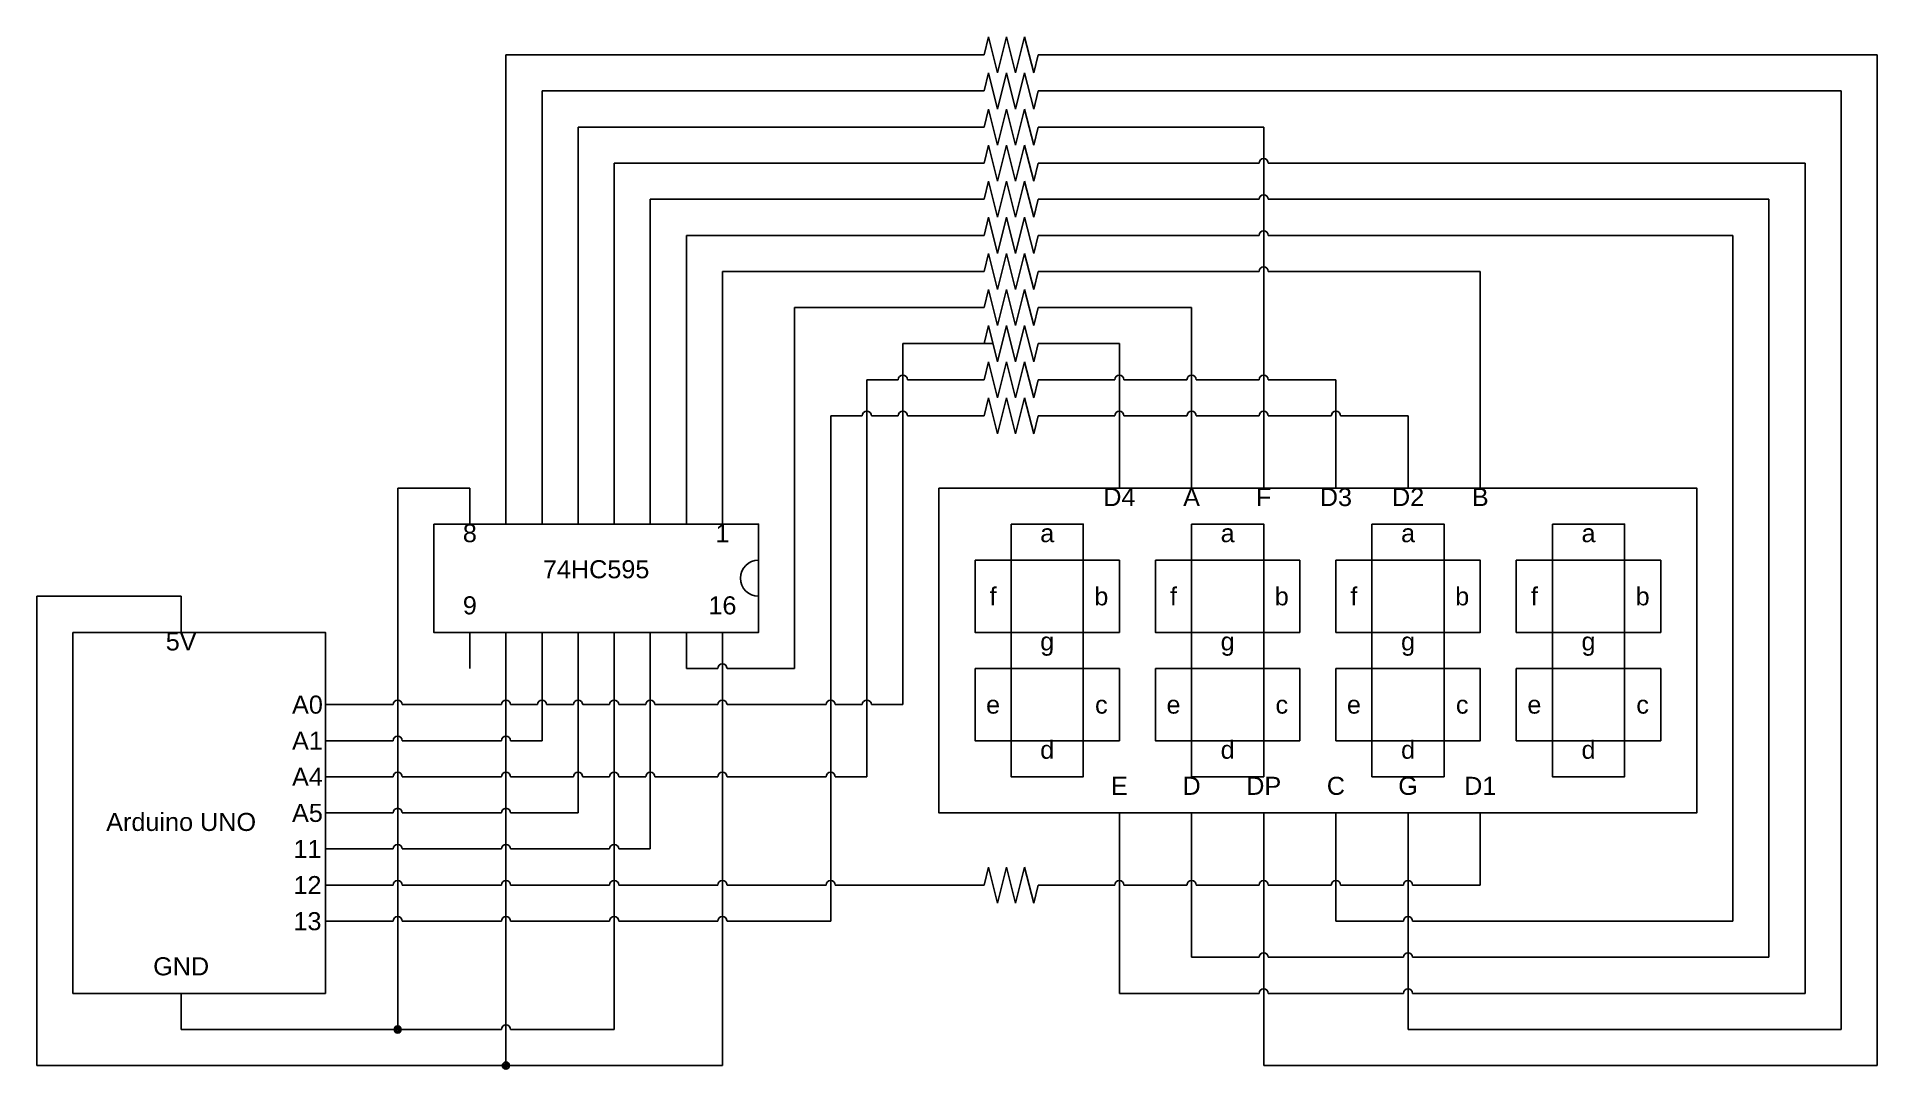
# Model space of a CAD drawing. Extents: x 40 to 550, y 39 to 325.
import ezdxf

# ---------------------------------------------------------------- set-up
doc = ezdxf.new("R2010")
doc.units = 0
doc.layers.add('SYMS', color=7, linetype='Continuous')
doc.styles.get("Standard").update_dxf_attribs({"font": 'arial.ttf'})

# ---------------------------------------------------------------- blocks, each defined once
blk = doc.blocks.new('WDDOT')
for radius in [0.03, 0.0187, 0.00929]:
    blk.add_circle((0, 0), radius)

msp = doc.modelspace()

# ---------------------------------------------------------------- linework, layer by layer
for p, q in [((302.5, 320), (303.75, 325)), ((303.75, 325), (306.25, 315)), ((306.25, 315), (308.75, 325)), ((308.75, 325), (311.25, 315)), ((311.25, 315), (313.75, 325)), ((313.75, 325), (316.25, 315)), ((170, 200), (170, 320)), ((170, 320), (302.5, 320)), ((316.25, 315), (317.5, 320)), ((317.5, 320), (550, 320)), ((550, 320), (550, 40)), ((302.5, 310), (303.75, 315)), ((303.75, 315), (306.25, 305)), ((306.25, 305), (308.75, 315)), ((308.75, 315), (311.25, 305)), ((311.25, 305), (313.75, 315)), ((313.75, 315), (316.25, 305)), ((180, 200), (180, 310)), ((180, 310), (302.5, 310)), ((316.25, 305), (317.5, 310)), ((317.5, 310), (540, 310)), ((540, 310), (540, 50)), ((302.5, 300), (303.75, 305)), ((303.75, 305), (306.25, 295)), ((306.25, 295), (308.75, 305)), ((308.75, 305), (311.25, 295)), ((311.25, 295), (313.75, 305)), ((313.75, 305), (316.25, 295)), ((190, 200), (190, 300)), ((190, 300), (302.5, 300)), ((316.25, 295), (317.5, 300)), ((317.5, 300), (380, 300)), ((380, 300), (380, 210)), ((302.5, 290), (303.75, 295)), ((303.75, 295), (306.25, 285)), ((306.25, 285), (308.75, 295)), ((308.75, 295), (311.25, 285)), ((311.25, 285), (313.75, 295)), ((313.75, 295), (316.25, 285)), ((200, 200), (200, 290)), ((200, 290), (302.5, 290)), ((316.25, 285), (317.5, 290)), ((317.5, 290), (378.73, 290)), ((381.27, 290), (530, 290)), ((530, 290), (530, 60)), ((302.5, 280), (303.75, 285)), ((303.75, 285), (306.25, 275)), ((306.25, 275), (308.75, 285)), ((308.75, 285), (311.25, 275)), ((311.25, 275), (313.75, 285)), ((313.75, 285), (316.25, 275)), ((210, 200), (210, 280)), ((210, 280), (302.5, 280)), ((316.25, 275), (317.5, 280)), ((317.5, 280), (378.73, 280)), ((381.27, 280), (520, 280)), ((520, 280), (520, 70)), ((302.5, 270), (303.75, 275)), ((303.75, 275), (306.25, 265)), ((306.25, 265), (308.75, 275)), ((308.75, 275), (311.25, 265)), ((311.25, 265), (313.75, 275)), ((313.75, 275), (316.25, 265)), ((220, 200), (220, 270)), ((220, 270), (302.5, 270)), ((316.25, 265), (317.5, 270)), ((317.5, 270), (378.73, 270)), ((381.27, 270), (510, 270)), ((510, 270), (510, 80)), ((302.5, 260), (303.75, 265)), ((303.75, 265), (306.25, 255)), ((306.25, 255), (308.75, 265)), ((308.75, 265), (311.25, 255)), ((311.25, 255), (313.75, 265)), ((313.75, 265), (316.25, 255)), ((230, 200), (230, 260)), ((230, 260), (302.5, 260)), ((302.5, 250), (303.75, 255)), ((303.75, 255), (306.25, 245)), ((306.25, 245), (308.75, 255)), ((308.75, 255), (311.25, 245)), ((311.25, 245), (313.75, 255)), ((313.75, 255), (316.25, 245)), ((316.25, 255), (317.5, 260)), ((317.5, 260), (378.73, 260)), ((381.27, 260), (440, 260)), ((440, 260), (440, 210)), ((250, 150), (250, 250)), ((250, 250), (302.5, 250)), ((316.25, 245), (317.5, 250)), ((317.5, 250), (360, 250)), ((360, 250), (360, 210)), ((302.5, 240), (303.75, 245)), ((303.75, 245), (306.25, 235)), ((306.25, 235), (308.75, 245)), ((308.75, 245), (311.25, 235)), ((311.25, 235), (313.75, 245)), ((313.75, 245), (316.25, 235)), ((280, 140), (280, 240)), ((280, 240), (305, 240)), ((316.25, 235), (317.5, 240)), ((317.5, 240), (340, 240)), ((340, 240), (340, 210)), ((302.5, 230), (303.75, 235)), ((303.75, 235), (306.25, 225)), ((306.25, 225), (308.75, 235)), ((308.75, 235), (311.25, 225)), ((311.25, 225), (313.75, 235)), ((313.75, 235), (316.25, 225)), ((270, 120), (270, 230)), ((270, 230), (278.73, 230)), ((281.27, 230), (302.5, 230)), ((316.25, 225), (317.5, 230)), ((317.5, 230), (338.73, 230)), ((341.27, 230), (358.73, 230)), ((361.27, 230), (378.73, 230)), ((381.27, 230), (400, 230)), ((400, 230), (400, 210)), ((302.5, 220), (303.75, 225)), ((303.75, 225), (306.25, 215)), ((306.25, 215), (308.75, 225)), ((308.75, 225), (311.25, 215)), ((311.25, 215), (313.75, 225)), ((313.75, 225), (316.25, 215)), ((260, 80), (260, 220)), ((268.73, 220), (260, 220)), ((278.73, 220), (271.27, 220)), ((302.5, 220), (281.27, 220)), ((316.25, 215), (317.5, 220)), ((338.73, 220), (317.5, 220)), ((358.73, 220), (341.27, 220)), ((378.73, 220), (361.27, 220)), ((398.73, 220), (381.27, 220)), ((420, 220), (401.27, 220)), ((420, 210), (420, 220)), ((340, 210), (340, 200)), ((360, 210), (360, 200)), ((380, 210), (380, 200)), ((400, 210), (400, 200)), ((420, 210), (420, 200)), ((440, 210), (440, 200)), ((140, 50), (140, 200)), ((140, 200), (160, 200)), ((160, 200), (160, 190)), ((170, 200), (170, 190)), ((180, 200), (180, 190)), ((190, 200), (190, 190)), ((200, 200), (200, 190)), ((210, 200), (210, 190)), ((220, 200), (220, 190)), ((230, 200), (230, 190)), ((80, 170), (40, 170)), ((40, 170), (40, 40)), ((80, 170), (80, 160)), ((160, 160), (160, 150)), ((170, 160), (170, 150)), ((180, 160), (180, 150)), ((190, 160), (190, 150)), ((200, 160), (200, 150)), ((210, 160), (210, 150)), ((220, 160), (220, 150)), ((230, 160), (230, 150)), ((170, 150), (170, 40)), ((180, 130), (180, 150)), ((190, 110), (190, 150)), ((200, 50), (200, 150)), ((210, 100), (210, 150)), ((220, 150), (228.73, 150)), ((230, 40), (230, 150)), ((231.27, 150), (250, 150)), ((120, 140), (130, 140)), ((130, 140), (138.73, 140)), ((141.27, 140), (168.73, 140)), ((171.27, 140), (178.73, 140)), ((181.27, 140), (188.73, 140)), ((191.27, 140), (198.73, 140)), ((201.27, 140), (208.73, 140)), ((211.27, 140), (228.73, 140)), ((231.27, 140), (258.73, 140)), ((261.27, 140), (268.73, 140)), ((271.27, 140), (280, 140)), ((120, 130), (130, 130)), ((130, 130), (138.73, 130)), ((141.27, 130), (168.73, 130)), ((171.27, 130), (180, 130)), ((120, 120), (130, 120)), ((130, 120), (138.73, 120)), ((141.27, 120), (168.73, 120)), ((171.27, 120), (188.73, 120)), ((191.27, 120), (198.73, 120)), ((201.27, 120), (208.73, 120)), ((211.27, 120), (228.73, 120)), ((231.27, 120), (258.73, 120)), ((261.27, 120), (270, 120)), ((120, 110), (130, 110)), ((130, 110), (138.73, 110)), ((141.27, 110), (168.73, 110)), ((171.27, 110), (190, 110)), ((340, 110), (340, 100)), ((360, 110), (360, 100)), ((380, 110), (380, 100)), ((400, 110), (400, 100)), ((420, 110), (420, 100)), ((440, 110), (440, 100)), ((120, 100), (130, 100)), ((130, 100), (138.73, 100)), ((141.27, 100), (168.73, 100)), ((171.27, 100), (198.73, 100)), ((201.27, 100), (210, 100)), ((340, 60), (340, 100)), ((360, 70), (360, 100)), ((380, 40), (380, 100)), ((400, 80), (400, 100)), ((420, 50), (420, 100)), ((440, 100), (440, 90)), ((302.5, 90), (303.75, 95)), ((303.75, 95), (306.25, 85)), ((306.25, 85), (308.75, 95)), ((308.75, 95), (311.25, 85)), ((311.25, 85), (313.75, 95)), ((313.75, 95), (316.25, 85)), ((120, 90), (130, 90)), ((130, 90), (138.73, 90)), ((141.27, 90), (168.73, 90)), ((171.27, 90), (198.73, 90)), ((201.27, 90), (228.73, 90)), ((231.27, 90), (258.73, 90)), ((261.27, 90), (302.5, 90)), ((316.25, 85), (317.5, 90)), ((317.5, 90), (338.73, 90)), ((341.27, 90), (358.73, 90)), ((361.27, 90), (378.73, 90)), ((381.27, 90), (398.73, 90)), ((401.27, 90), (418.73, 90)), ((421.27, 90), (440, 90)), ((120, 80), (130, 80)), ((130, 80), (138.73, 80)), ((141.27, 80), (168.73, 80)), ((171.27, 80), (198.73, 80)), ((201.27, 80), (228.73, 80)), ((231.27, 80), (260, 80)), ((418.73, 80), (400, 80)), ((510, 80), (421.27, 80)), ((378.73, 70), (360, 70)), ((418.73, 70), (381.27, 70)), ((520, 70), (421.27, 70)), ((80, 60), (80, 50)), ((378.73, 60), (340, 60)), ((418.73, 60), (381.27, 60)), ((530, 60), (421.27, 60)), ((80, 50), (140, 50)), ((140, 50), (168.73, 50)), ((171.27, 50), (200, 50)), ((540, 50), (420, 50)), ((40, 40), (230, 40)), ((550, 40), (380, 40))]:
    msp.add_line(p, q)
for points in [[(290, 200), (500, 200), (500, 110), (290, 110)], [(150, 190), (240, 190), (240, 160), (150, 160)], [(310, 190), (330, 190), (330, 180), (310, 180)], [(360, 190), (380, 190), (380, 180), (360, 180)], [(410, 190), (430, 190), (430, 180), (410, 180)], [(460, 190), (480, 190), (480, 180), (460, 180)], [(300, 180), (310, 180), (310, 160), (300, 160)], [(330, 180), (340, 180), (340, 160), (330, 160)], [(350, 180), (360, 180), (360, 160), (350, 160)], [(380, 180), (390, 180), (390, 160), (380, 160)], [(400, 180), (410, 180), (410, 160), (400, 160)], [(430, 180), (440, 180), (440, 160), (430, 160)], [(450, 180), (460, 180), (460, 160), (450, 160)], [(480, 180), (490, 180), (490, 160), (480, 160)], [(50, 160), (120, 160), (120, 60), (50, 60)], [(310, 160), (330, 160), (330, 150), (310, 150)], [(360, 160), (380, 160), (380, 150), (360, 150)], [(410, 160), (430, 160), (430, 150), (410, 150)], [(460, 160), (480, 160), (480, 150), (460, 150)], [(300, 150), (310, 150), (310, 130), (300, 130)], [(330, 150), (340, 150), (340, 130), (330, 130)], [(350, 150), (360, 150), (360, 130), (350, 130)], [(380, 150), (390, 150), (390, 130), (380, 130)], [(400, 150), (410, 150), (410, 130), (400, 130)], [(430, 150), (440, 150), (440, 130), (430, 130)], [(450, 150), (460, 150), (460, 130), (450, 130)], [(480, 150), (490, 150), (490, 130), (480, 130)], [(310, 130), (330, 130), (330, 120), (310, 120)], [(360, 130), (380, 130), (380, 120), (360, 120)], [(410, 130), (430, 130), (430, 120), (410, 120)], [(460, 130), (480, 130), (480, 120), (460, 120)]]:
    msp.add_lwpolyline(points, close=True)
for centre, radius, start, end in [((380, 290), 1.27, 0, 180), ((380, 280), 1.27, 0, 180), ((380, 270), 1.27, 0, 180), ((380, 260), 1.27, 0, 180), ((280, 230), 1.27, 0, 180), ((340, 230), 1.27, 0, 180), ((360, 230), 1.27, 0, 180), ((380, 230), 1.27, 0, 180), ((270, 220), 1.27, 0, 180), ((280, 220), 1.27, 0, 180), ((340, 220), 1.27, 0, 180), ((360, 220), 1.27, 0, 180), ((380, 220), 1.27, 0, 180), ((400, 220), 1.27, 0, 180), ((240, 175), 5, 90, 270), ((230, 150), 1.27, 0, 180), ((140, 140), 1.27, 0, 180), ((170, 140), 1.27, 0, 180), ((180, 140), 1.27, 0, 180), ((190, 140), 1.27, 0, 180), ((200, 140), 1.27, 0, 180), ((210, 140), 1.27, 0, 180), ((230, 140), 1.27, 0, 180), ((260, 140), 1.27, 0, 180), ((270, 140), 1.27, 0, 180), ((140, 130), 1.27, 0, 180), ((170, 130), 1.27, 0, 180), ((140, 120), 1.27, 0, 180), ((170, 120), 1.27, 0, 180), ((190, 120), 1.27, 0, 180), ((200, 120), 1.27, 0, 180), ((210, 120), 1.27, 0, 180), ((230, 120), 1.27, 0, 180), ((260, 120), 1.27, 0, 180), ((140, 110), 1.27, 0, 180), ((170, 110), 1.27, 0, 180), ((140, 100), 1.27, 0, 180), ((170, 100), 1.27, 0, 180), ((200, 100), 1.27, 0, 180), ((140, 90), 1.27, 0, 180), ((170, 90), 1.27, 0, 180), ((200, 90), 1.27, 0, 180), ((230, 90), 1.27, 0, 180), ((260, 90), 1.27, 0, 180), ((340, 90), 1.27, 0, 180), ((360, 90), 1.27, 0, 180), ((380, 90), 1.27, 0, 180), ((400, 90), 1.27, 0, 180), ((420, 90), 1.27, 0, 180), ((140, 80), 1.27, 0, 180), ((170, 80), 1.27, 0, 180), ((200, 80), 1.27, 0, 180), ((230, 80), 1.27, 0, 180), ((420, 80), 1.27, 0, 180), ((380, 70), 1.27, 0, 180), ((420, 70), 1.27, 0, 180), ((380, 60), 1.27, 0, 180), ((420, 60), 1.27, 0, 180), ((170, 50), 1.27, 0, 180)]:
    msp.add_arc(centre, radius, start, end)

# ---------------------------------------------------------------- block references
at = {"layer": 'SYMS', "xscale": 33.33333333333207, "yscale": 33.33333333333207, "zscale": 33.33333333333207}
for p in [(140, 50), (170, 40)]:
    msp.add_blockref('WDDOT', p, dxfattribs=at)

# ---------------------------------------------------------------- texts
at = {"char_height": 5, "attachment_point": 1}
for s, width, insert in [('\\pxqc;D4', 10, (335, 200)), ('\\pxqc;A', 10, (355, 200)), ('\\pxqc;F', 10, (375, 200)), ('\\pxqc;D3', 10, (395, 200)), ('\\pxqc;D2', 10, (415, 200)), ('\\pxqc;B', 10, (435, 200)), ('\\pxqc;8', 20, (150, 190)), ('\\pxqc;1', 20, (220, 190)), ('\\pxqc;a', 10, (315, 190)), ('\\pxqc;a', 10, (365, 190)), ('\\pxqc;a', 10, (415, 190)), ('\\pxqc;a', 10, (465, 190)), ('\\pxqc;74HC595', 50, (170, 180)), ('\\pxqc;9', 20, (150, 170)), ('\\pxqc;16', 20, (220, 170)), ('\\pxqc;f', 10, (300, 172.5)), ('\\pxqc;b', 10, (330, 172.5)), ('\\pxqc;f', 10, (350, 172.5)), ('\\pxqc;b', 10, (380, 172.5)), ('\\pxqc;f', 10, (400, 172.5)), ('\\pxqc;b', 10, (430, 172.5)), ('\\pxqc;f', 10, (450, 172.5)), ('\\pxqc;b', 10, (480, 172.5)), ('\\pxqc;5V', 50, (55, 160)), ('\\pxqc;g', 10, (315, 160)), ('\\pxqc;g', 10, (365, 160)), ('\\pxqc;g', 10, (415, 160)), ('\\pxqc;g', 10, (465, 160)), ('\\pxqc;A0', 10, (110, 142.5)), ('\\pxqc;e', 10, (300, 142.5)), ('\\pxqc;c', 10, (330, 142.5)), ('\\pxqc;e', 10, (350, 142.5)), ('\\pxqc;c', 10, (380, 142.5)), ('\\pxqc;e', 10, (400, 142.5)), ('\\pxqc;c', 10, (430, 142.5)), ('\\pxqc;e', 10, (450, 142.5)), ('\\pxqc;c', 10, (480, 142.5)), ('\\pxqc;A1', 10, (110, 132.5)), ('\\pxqc;d', 10, (315, 130)), ('\\pxqc;d', 10, (365, 130)), ('\\pxqc;d', 10, (415, 130)), ('\\pxqc;d', 10, (465, 130)), ('\\pxqc;A4', 10, (110, 122.5)), ('\\pxqc;E', 10, (335, 120)), ('\\pxqc;D', 10, (355, 120)), ('\\pxqc;DP', 10, (375, 120)), ('\\pxqc;C', 10, (395, 120)), ('\\pxqc;G', 10, (415, 120)), ('\\pxqc;D1', 10, (435, 120)), ('\\pxqc;A5', 10, (110, 112.5)), ('\\pxqc;Arduino UNO', 50, (55, 110)), ('\\pxqc;11', 10, (110, 102.5)), ('\\pxqc;12', 10, (110, 92.5)), ('\\pxqc;13', 10, (110, 82.5)), ('\\pxqc;GND', 50, (55, 70))]:
    msp.add_mtext_dynamic_manual_height_columns(s, width=width, gutter_width=12.5, heights=[0], dxfattribs=dict(at, insert=insert))

doc.saveas('drawing.dxf')
